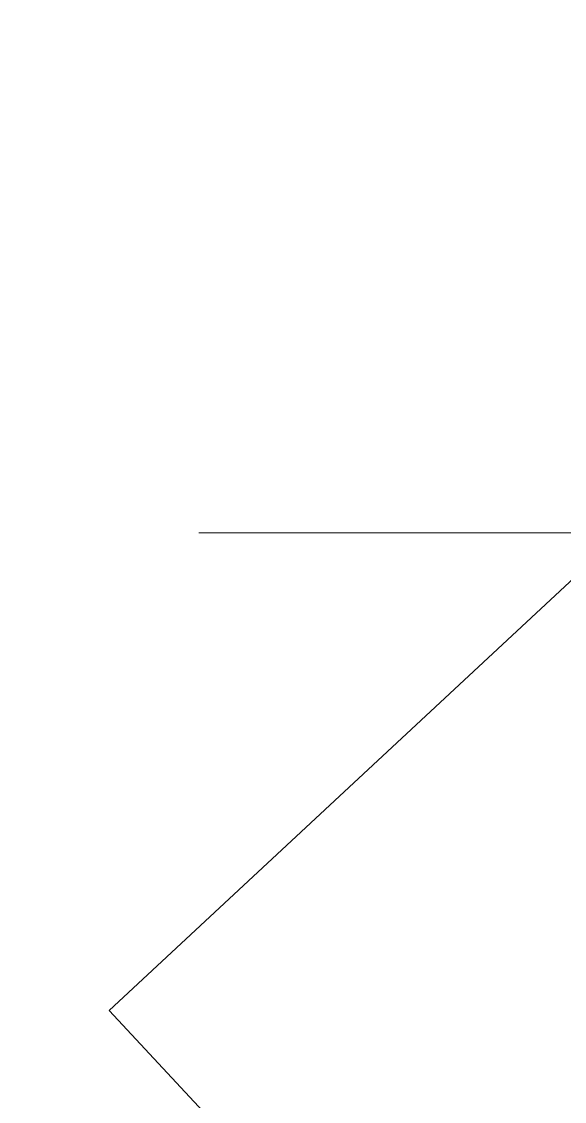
# Model space of a CAD drawing. Header units: inches. Extents: x 3312 to 5850, y 7905 to 11961.
# Drawn here: x 4600.2 to 4626.6, y 9588.6 to 9641.2 of the extents above; entities that cross this region are included whole.
import ezdxf

# ---------------------------------------------------------------- set-up
doc = ezdxf.new("R2010")
doc.units = ezdxf.units.IN
doc.header["$LTSCALE"] = 80
doc.header["$MEASUREMENT"] = 0
doc.linetypes.add('CENTER2', pattern=[1.125, 0.75, -0.125, 0.125, -0.125])
doc.linetypes.add('HIDDEN', pattern=[0.375, 0.25, -0.125])
for name, color, linetype in [('grid', 254, 'HIDDEN'), ('LOTLINE', 7, 'Continuous'), ('STORM', 250, 'Continuous'), ('STORM CL', 7, 'CENTER2')]:
    doc.layers.add(name, color=color, linetype=linetype)

msp = doc.modelspace()

# ---------------------------------------------------------------- linework, layer by layer
at = {"color": 5, "const_width": 20}
msp.add_lwpolyline([(5043.658, 9923.905), (4695.186, 9742.393), (4571.478, 9634.739), (4461.737, 9580.912), (4246.245, 9602.841), (3964.909, 9632.745), (3933.298, 9656.527)], dxfattribs=at)
at = {"layer": 'grid', "color": 252, "linetype": 'HIDDEN', "lineweight": 0}
msp.add_line((3378.789, 9616.249), (5783.295, 9616.249), dxfattribs=at)
at = {"layer": 'LOTLINE'}
for p, q in [((4739.672, 9718.935), (4604.421, 9592.992)), ((4604.421, 9592.992), (4690.287, 9500.78))]:
    msp.add_line(p, q, dxfattribs=at)
at = {"layer": 'STORM', "color": 5, "flags": 128}
for points in [[(4588.733, 9602.753, 0.099949), (4603.029, 9579.463), (4659.501, 9518.819, -0.393465), (4659.506, 9426.876), (4650.344, 9417.035)], [(4590.355, 9602.907, 0.098399), (4604.182, 9580.537), (4660.653, 9519.892, -0.393465), (4660.658, 9425.803), (4635.016, 9398.26)]]:
    msp.add_lwpolyline(points, format="xyb", dxfattribs=at)
at = {"layer": 'STORM CL', "color": 5, "flags": 128}
msp.add_lwpolyline([(4588.876, 9604.721, 0.106609), (4603.606, 9580), (4660.077, 9519.355, -0.393465), (4660.082, 9426.34), (4634.225, 9398.565)], format="xyb", dxfattribs=at)

doc.saveas('drawing.dxf')
